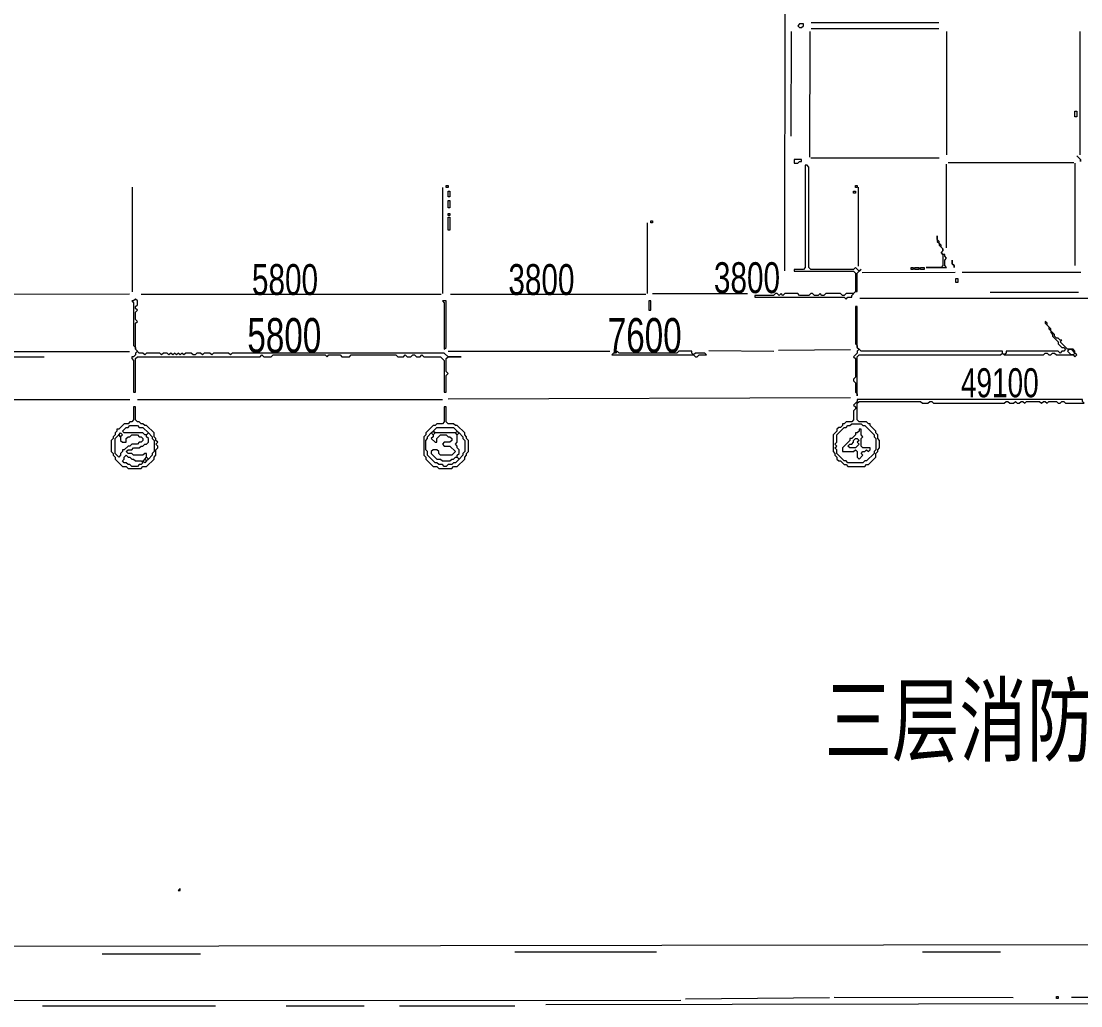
# Model space of a CAD drawing. Extents: x 12 to 2459, y 13 to 1740.
# Drawn here: x 664 to 1233, y 20 to 549 of the extents above; entities that cross this region are included whole.
import ezdxf

# ---------------------------------------------------------------- set-up
doc = ezdxf.new("R2010")
doc.units = 0
for name, color, linetype, lineweight in [('OCR_TEXT', 6, 'Continuous', 0), ('TRACE_STRAIGHT', 5, 'Continuous', 0), ('TRACE_TEXT_SYMBOL', 6, 'Continuous', 0)]:
    doc.layers.add(name, color=color, linetype=linetype, lineweight=lineweight)
doc.styles.add('wqy-unicode', font='wqy-unicode.lff')

msp = doc.modelspace()

# ---------------------------------------------------------------- linework, layer by layer
at = {"layer": 'TRACE_STRAIGHT', "color": 5}
for p, q in [((1074.05, 415.12), (1074.32, 672.62)), ((1088.12, 548.73), (1156.88, 548.73)), ((1077.37, 487.62), (1077.62, 543.88)), ((1087.49, 476.37), (1087.63, 543.88)), ((1088.12, 545.52), (1156.88, 545.51)), ((1160.88, 543.88), (1160.92, 477.63)), ((1232.65, 543.88), (1232.66, 477.62)), ((1088, 476), (1157, 476)), ((1161.87, 473.45), (1229.37, 473.44)), ((1230, 473), (1230, 418)), ((1160.86, 427.62), (1160.89, 472.62)), ((723.23, 460.13), (723.29, 403.87)), ((890, 460), (890, 403)), ((1113.58, 417.62), (1113.62, 460.13)), ((1000, 441), (1000, 403)), ((1115.62, 414.3), (1165.63, 414.49)), ((1169.38, 414.41), (1233.13, 414.44)), ((534.37, 402.68), (721.87, 402.75)), ((728.12, 402.71), (889.38, 402.72)), ((894.37, 402.69), (999.38, 402.71)), ((1003, 403), (1054, 403)), ((1114.38, 400.49), (1439.38, 400.51)), ((1184.37, 403.73), (1231.88, 403.72)), ((628.13, 371.82), (721.87, 371.84)), ((893, 372), (980, 372)), ((1033.11, 372.43), (1068.12, 372.08)), ((1070.62, 372.59), (1109.38, 372.83)), ((628, 369), (676, 369)), ((548, 346), (722, 346)), ((726, 346), (890, 346)), ((893.12, 346.29), (1109.37, 347.03)), ((630.62, 52.09), (1248.13, 53.04)), ((707, 48), (760, 48)), ((929, 49), (1005, 49)), ((1148, 49), (1190, 49)), ((239.38, 22.6), (1018.13, 23.1)), ((1020.62, 23.76), (1098.13, 24.43)), ((1100.62, 24.68), (1196.87, 24.51)), ((1228.12, 24.64), (1300.63, 24.69)), ((675, 20), (768, 20)), ((806, 20), (848, 20)), ((867, 20), (929, 20)), ((945.62, 20.67), (1496.88, 21.75))]:
    msp.add_line(p, q, dxfattribs=at)
at = {"layer": 'TRACE_TEXT_SYMBOL', "color": 6}
for points in [[(1082, 548), (1081, 547), (1082, 546), (1083, 546), (1084, 547), (1084, 548)], [(1230, 501), (1231, 501), (1231, 498), (1230, 498)], [(1079, 475), (1079, 473), (1081, 473), (1082, 474), (1083, 474), (1083, 475)], [(1231, 477), (1233, 475), (1233, 474), (1233, 475)], [(1085, 472), (1085, 417), (1084, 416), (1079, 416), (1079, 415), (1111, 415), (1112, 414), (1112, 404), (1111, 403), (1107, 403), (1106, 402), (1105, 402), (1104, 403), (1096, 403), (1095, 402), (1094, 402), (1093, 403), (1092, 402), (1090, 402), (1089, 403), (1088, 403), (1087, 402), (1082, 402), (1081, 403), (1074, 403), (1073, 402), (1072, 403), (1071, 402), (1070, 403), (1069, 403), (1068, 402), (1058, 402), (1058, 401), (1106, 401), (1107, 400), (1108, 401), (1110, 401), (1110, 402), (1112, 404), (1113, 404), (1113, 414), (1115, 416), (1114, 415), (1112, 417), (1111, 416), (1088, 416), (1087, 417), (1087, 471), (1086, 472)], [(892, 461), (893, 461), (893, 460), (892, 460)], [(893, 458), (894, 458), (894, 455), (893, 455)], [(1111, 458), (1112, 458), (1112, 457), (1111, 457)], [(1112, 461), (1113, 461), (1113, 460), (1112, 460)], [(893, 453), (894, 453), (894, 449), (893, 449)], [(893, 446), (894, 446), (894, 445), (893, 445)], [(893, 444), (894, 444), (894, 437), (893, 437)], [(1002, 442), (1003, 442), (1003, 441), (1002, 441)], [(1156, 434), (1156, 431), (1157, 430), (1157, 429), (1159, 427), (1159, 426), (1158, 425), (1159, 424), (1159, 418), (1158, 417), (1150, 417), (1161, 417), (1160, 418), (1160, 421), (1161, 422), (1160, 423), (1160, 424), (1159, 424), (1158, 425), (1159, 426), (1159, 427), (1158, 428), (1158, 429), (1157, 430), (1157, 431), (1156, 432)], [(1142, 417), (1143, 417), (1143, 416), (1142, 416)], [(1144, 417), (1146, 417), (1146, 416), (1144, 416)], [(1147, 417), (1149, 417), (1149, 416), (1147, 416)], [(1164, 421), (1164, 419), (1165, 418), (1165, 417), (1165, 418), (1164, 419)], [(1166, 411), (1167, 411), (1167, 409), (1166, 409)], [(890, 399), (891, 398), (891, 373), (892, 374), (892, 399)], [(1001, 399), (1001, 394), (1002, 394), (1002, 399)], [(984, 372), (983, 371), (982, 371), (981, 370), (1025, 370), (1026, 369), (1027, 369), (1028, 370), (1032, 370), (1031, 371), (1026, 371), (1025, 370), (1024, 371), (1024, 372), (1017, 372), (1016, 371), (985, 371)], [(1226, 372), (1227, 373), (1228, 373), (1230, 371), (1229, 370), (1228, 370)], [(724, 342), (724, 335), (723, 334), (722, 334), (721, 333), (719, 333), (716, 330), (715, 330), (715, 329), (714, 328), (714, 327), (713, 326), (713, 325), (712, 324), (712, 318), (713, 317), (713, 316), (714, 315), (714, 314), (718, 310), (720, 310), (721, 309), (728, 309), (729, 310), (731, 310), (735, 314), (735, 315), (736, 316), (736, 319), (737, 320), (737, 321), (736, 322), (737, 323), (736, 324), (736, 325), (735, 326), (735, 328), (731, 332), (730, 332), (729, 333), (728, 333), (727, 334), (726, 334), (725, 335), (725, 342)], [(891, 342), (891, 334), (890, 333), (887, 333), (886, 332), (885, 332), (881, 328), (881, 327), (880, 326), (880, 316), (881, 315), (881, 314), (885, 310), (887, 310), (888, 309), (895, 309), (896, 310), (898, 310), (902, 314), (902, 315), (903, 316), (903, 317), (904, 318), (904, 324), (903, 325), (903, 326), (902, 327), (902, 328), (898, 332), (897, 332), (896, 333), (893, 333), (892, 334), (892, 342)], [(721, 331), (722, 332), (726, 332), (727, 331), (729, 331), (732, 328), (731, 327), (730, 327), (729, 328), (719, 328), (718, 329), (720, 331)], [(887, 331), (896, 331), (898, 329), (897, 328), (886, 328), (885, 329)], [(1109, 332), (1110, 333), (1115, 333), (1116, 332), (1117, 332), (1122, 327), (1122, 326), (1123, 325), (1123, 319), (1122, 318), (1122, 317), (1118, 313), (1117, 313), (1116, 312), (1108, 312), (1107, 313), (1106, 313), (1102, 317), (1102, 319), (1101, 320), (1102, 321), (1101, 322), (1102, 323), (1102, 327), (1106, 331), (1107, 331), (1108, 332)], [(716, 327), (717, 326), (717, 324), (718, 323), (720, 323), (720, 325), (721, 326), (722, 326), (723, 327), (726, 327), (727, 326), (728, 326), (729, 325), (729, 324), (728, 323), (727, 323), (726, 322), (723, 322), (722, 321), (721, 321), (719, 319), (718, 319), (718, 318), (717, 317), (717, 316), (716, 315), (714, 317), (714, 325)], [(716, 327), (717, 328), (718, 327), (717, 326)], [(731, 327), (732, 328), (734, 326), (734, 325), (735, 324), (735, 318), (734, 317), (734, 316), (732, 314), (731, 315), (731, 317), (730, 317), (729, 316), (724, 316), (723, 317), (721, 317), (720, 318), (721, 319), (723, 319), (724, 320), (727, 320), (728, 321), (729, 321), (730, 322), (731, 322), (732, 323), (732, 325), (731, 326)], [(884, 328), (885, 327), (885, 326), (884, 325), (886, 323), (887, 323), (887, 325), (889, 327), (892, 327), (893, 326), (894, 326), (895, 325), (895, 324), (894, 323), (891, 323), (890, 322), (891, 321), (894, 321), (897, 318), (895, 316), (889, 316), (888, 317), (888, 318), (887, 319), (885, 319), (884, 318), (884, 317), (887, 314), (889, 314), (890, 313), (894, 313), (895, 314), (896, 314), (897, 315), (898, 315), (899, 314), (897, 312), (896, 312), (895, 311), (893, 311), (892, 310), (891, 310), (890, 311), (888, 311), (887, 312), (886, 312), (882, 316), (882, 318), (881, 319), (881, 324), (882, 325), (882, 326)], [(884, 328), (885, 329), (886, 328), (885, 327)], [(897, 328), (898, 329), (899, 328), (898, 327)], [(898, 327), (899, 328), (901, 326), (901, 325), (902, 324), (902, 318), (901, 317), (901, 316), (899, 314), (898, 315), (898, 316), (899, 317), (899, 319), (898, 320), (898, 321), (897, 322), (898, 323)], [(1114, 330), (1114, 329), (1113, 328), (1112, 328), (1112, 327), (1110, 325), (1109, 325), (1109, 324), (1105, 320), (1105, 318), (1111, 318), (1112, 319), (1113, 318), (1113, 315), (1114, 314), (1116, 316), (1115, 317), (1116, 318), (1117, 318), (1118, 319), (1119, 318), (1120, 319), (1120, 320), (1116, 320), (1115, 321), (1115, 325), (1116, 326), (1115, 327), (1115, 330)], [(1111, 324), (1112, 325), (1113, 325), (1114, 324), (1113, 323), (1114, 322), (1112, 320), (1109, 320), (1108, 321), (1109, 322), (1110, 322), (1111, 323)], [(719, 315), (720, 316), (721, 315), (722, 315), (723, 314), (724, 314), (725, 313), (728, 313), (729, 312), (728, 311), (727, 311), (726, 310), (723, 310), (722, 311), (721, 311), (720, 312), (719, 312), (718, 313), (719, 314)], [(729, 313), (730, 314), (731, 313), (730, 312)], [(730, 314), (731, 315), (732, 314), (731, 313)], [(749, 83), (748, 82), (749, 82)], [(1220, 25), (1221, 25), (1221, 24), (1220, 24)]]:
    msp.add_lwpolyline(points, close=True, dxfattribs=at)
for points in [[(725, 400), (724, 399), (723, 399), (724, 398), (724, 375), (725, 374), (725, 373), (726, 372), (725, 371), (725, 370), (724, 369), (723, 369), (723, 368), (724, 367), (724, 350), (725, 350), (725, 368), (726, 369), (792, 369), (793, 370), (794, 369), (798, 369), (799, 370), (827, 370), (828, 369), (829, 370), (835, 370), (836, 369), (840, 369), (841, 370), (865, 370), (866, 369), (869, 369), (870, 370), (871, 369), (873, 369), (874, 370), (875, 370), (876, 369), (878, 369), (879, 370), (880, 369), (889, 369), (891, 367), (891, 350), (892, 350), (892, 359), (893, 360), (892, 361), (892, 368), (893, 369), (900, 369), (893, 369), (891, 371), (777, 371), (776, 370), (775, 371), (767, 371), (766, 370), (765, 371), (762, 371), (761, 370), (760, 371), (758, 371)], [(758, 371), (757, 370), (756, 370), (755, 371), (752, 371), (751, 370), (750, 371), (749, 370), (748, 371), (747, 370), (746, 371), (745, 370), (744, 371), (743, 370), (742, 371), (740, 371), (739, 370), (738, 371), (731, 371), (730, 370), (729, 371), (727, 371), (725, 373), (725, 387), (726, 388), (725, 389), (725, 393), (726, 394), (725, 395), (725, 396), (726, 397), (726, 399), (725, 400)], [(1112, 396), (1112, 376), (1113, 375), (1113, 374), (1114, 373), (1113, 372), (1113, 371), (1111, 369), (1112, 368), (1112, 358), (1111, 357), (1111, 356), (1112, 355), (1112, 350), (1113, 349), (1113, 348), (1113, 369), (1114, 370), (1190, 370), (1191, 371), (1192, 370), (1213, 370), (1214, 371), (1215, 371), (1216, 370), (1217, 370), (1218, 371), (1219, 371), (1220, 370), (1229, 370), (1230, 369), (1231, 370), (1230, 371), (1230, 372), (1229, 373), (1226, 373), (1222, 377), (1223, 378), (1222, 378), (1221, 379), (1220, 379), (1219, 380), (1219, 381), (1217, 383), (1217, 384), (1215, 386), (1215, 387), (1214, 388), (1214, 387), (1216, 385), (1216, 384), (1217, 383), (1217, 382), (1218, 381), (1218, 380), (1221, 377), (1221, 376), (1223, 374), (1224, 374), (1225, 373), (1224, 372), (1223, 372), (1222, 371), (1221, 372)], [(1221, 372), (1193, 372), (1193, 371), (1192, 370), (1191, 371), (1191, 372), (1115, 372), (1113, 374), (1113, 396), (1112, 396)], [(1113, 346), (1113, 345), (1111, 343), (1112, 342), (1112, 341), (1111, 340), (1111, 335), (1110, 334), (1107, 334), (1106, 333), (1105, 333), (1105, 332), (1104, 331), (1103, 331), (1102, 330), (1102, 329), (1100, 327), (1100, 318), (1101, 317), (1101, 316), (1102, 315), (1102, 314), (1103, 313), (1104, 313), (1106, 311), (1107, 311), (1108, 310), (1117, 310), (1118, 311), (1119, 311), (1123, 315), (1123, 317), (1124, 318), (1124, 319), (1125, 320), (1125, 324), (1124, 325), (1124, 327), (1123, 328), (1123, 329), (1120, 332), (1120, 333), (1119, 333), (1118, 334), (1114, 334), (1113, 335), (1113, 344), (1114, 345), (1147, 345), (1148, 344), (1151, 344), (1152, 345), (1153, 345), (1154, 344), (1192, 344), (1193, 345), (1194, 345), (1195, 344), (1197, 344), (1198, 345), (1199, 344), (1200, 344), (1201, 345), (1202, 345)], [(1202, 345), (1203, 344), (1204, 345), (1211, 345), (1212, 344), (1213, 345), (1214, 345), (1215, 344), (1216, 345), (1220, 345), (1221, 344), (1222, 344), (1223, 345), (1224, 345), (1225, 344), (1235, 344), (1234, 345), (1234, 346), (1113, 346)]]:
    msp.add_lwpolyline(points, dxfattribs=at)

# ---------------------------------------------------------------- texts
at = {"layer": 'OCR_TEXT', "color": 6, "style": 'wqy-unicode', "width": 0.72}
for s, height, p in [('5800', 16.594, (787.6, 402.22)), ('3800', 16.594, (925.43, 402.22)), ('3800', 16.594, (1035.93, 403.22)), ('5800', 18.547, (785.14, 371.25)), ('7600', 18.547, (978.86, 371.25)), ('49100', 15.618, (1168.69, 347.21)), ('三层消防平面图', 36.847, (1095.5, 155.24))]:
    msp.add_text(s, height=height, dxfattribs=at).set_placement(p)

doc.saveas('drawing.dxf')
